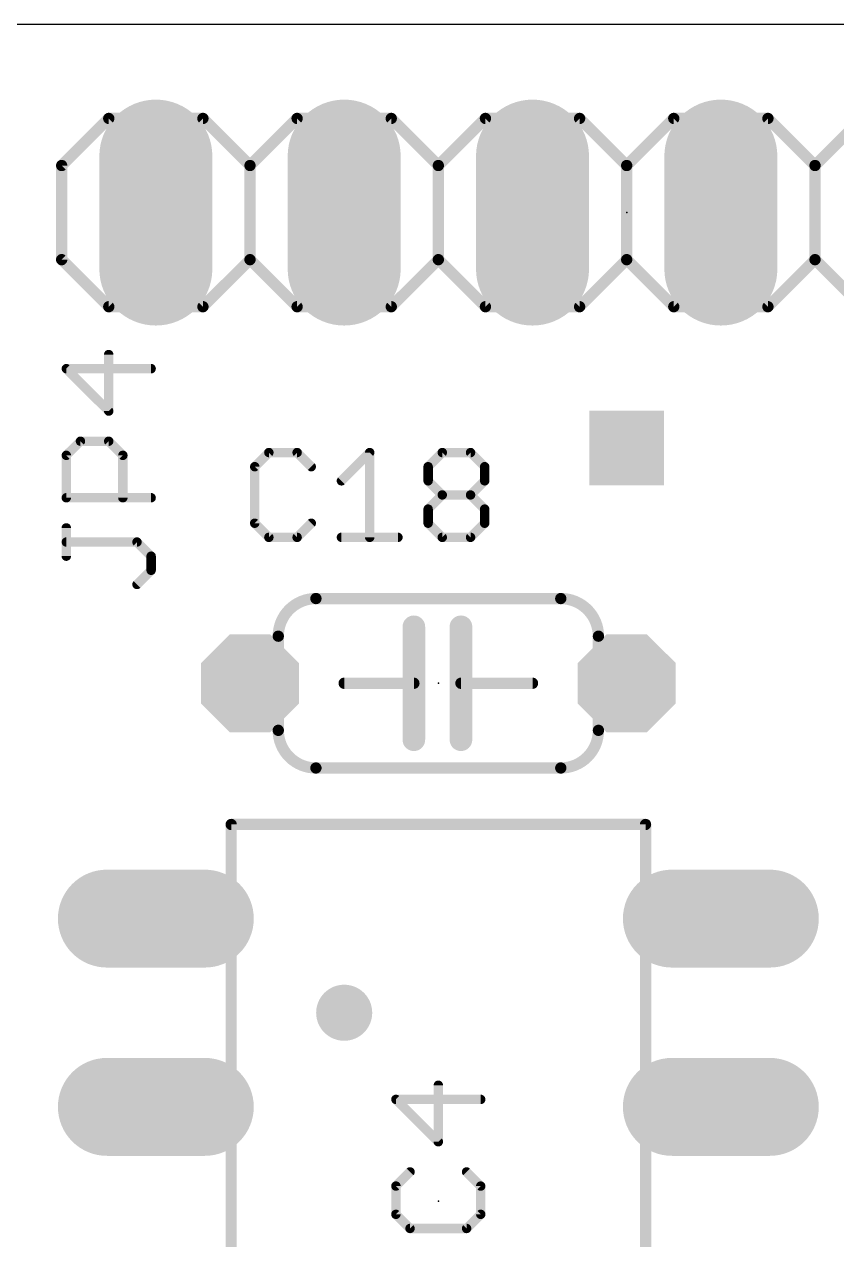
# Model space of a CAD drawing. Extents: x 0 to 103, y 0 to 38.
# Drawn here: x 16.01 to 26.96, y 21.7 to 38.1 of the extents above; entities that cross this region are included whole.
import ezdxf

# ---------------------------------------------------------------- set-up
doc = ezdxf.new("R2010")
doc.units = 0
for name, color, linetype in [('17', 110, 'CONTINUOUS'), ('18', 110, 'CONTINUOUS'), ('20', 53, 'CONTINUOUS'), ('21', 253, 'CONTINUOUS'), ('23', 53, 'CONTINUOUS'), ('25', 253, 'CONTINUOUS'), ('51', 253, 'CONTINUOUS')]:
    doc.layers.add(name, color=color, linetype=linetype)

# ---------------------------------------------------------------- blocks, each defined once
blk = doc.blocks.new('RECT')
blk.add_solid([(-0.5, -0.5), (0.5, -0.5), (-0.5, 0.5), (0.5, 0.5)])
blk = doc.blocks.new('OCTAGONP')
at = {"const_width": 0.5}
blk.add_lwpolyline([(-0.25, -0.1036), (-0.25, 0.1036), (-0.1036, 0.25), (0.1036, 0.25), (0.25, 0.1036), (0.25, -0.1036), (0.1036, -0.25), (-0.1036, -0.25), (-0.25, -0.1036), (-0.25, 0.1036)], dxfattribs=at)
blk = doc.blocks.new('LONGP100')
at = {"const_width": 1}
blk.add_lwpolyline([(-0.5, 0), (0.5, 0)], dxfattribs=at)
at = {"const_width": 0.5}
for points in [[(-0.5, 0.25, 1), (-0.5, -0.25)], [(0.5, -0.25, 1), (0.5, 0.25)]]:
    blk.add_lwpolyline(points, format="xyb", dxfattribs=at)
blk = doc.blocks.new('SQUAREV')
blk.add_solid([(-0.5, -0.5), (0.5, -0.5), (-0.5, 0.5), (0.5, 0.5)])
blk = doc.blocks.new('ROUNDV')
at = {"const_width": 0.5}
blk.add_lwpolyline([(0, -0.25, 1), (0, 0.25, 1), (0, -0.25)], format="xyb", dxfattribs=at)

msp = doc.modelspace()

# ---------------------------------------------------------------- linework, layer by layer
at = {"layer": '20'}
msp.add_line((0, 38.1), (99.06, 38.1), dxfattribs=at)
at = {"layer": '21'}
for points, const_width in [([(17.145, 36.83), (16.51, 36.195)], 0.1524), ([(17.145, 36.83), (18.415, 36.83)], 0.1524), ([(18.415, 36.83), (19.05, 36.195)], 0.1524), ([(19.05, 36.195), (19.685, 36.83)], 0.1524), ([(19.685, 36.83), (20.955, 36.83)], 0.1524), ([(20.955, 36.83), (21.59, 36.195)], 0.1524), ([(21.59, 36.195), (22.225, 36.83)], 0.1524), ([(22.225, 36.83), (23.495, 36.83)], 0.1524), ([(23.495, 36.83), (24.13, 36.195)], 0.1524), ([(24.765, 36.83), (24.13, 36.195)], 0.1524), ([(24.765, 36.83), (26.035, 36.83)], 0.1524), ([(26.035, 36.83), (26.67, 36.195)], 0.1524), ([(26.67, 36.195), (27.305, 36.83)], 0.1524), ([(16.51, 36.195), (16.51, 34.925)], 0.1524), ([(19.05, 36.195), (19.05, 34.925)], 0.1524), ([(21.59, 36.195), (21.59, 34.925)], 0.1524), ([(24.13, 36.195), (24.13, 34.925)], 0.1524), ([(26.67, 36.195), (26.67, 34.925)], 0.1524), ([(16.51, 34.925), (17.145, 34.29)], 0.1524), ([(19.05, 34.925), (18.415, 34.29)], 0.1524), ([(19.685, 34.29), (19.05, 34.925)], 0.1524), ([(21.59, 34.925), (20.955, 34.29)], 0.1524), ([(22.225, 34.29), (21.59, 34.925)], 0.1524), ([(24.13, 34.925), (23.495, 34.29)], 0.1524), ([(24.13, 34.925), (24.765, 34.29)], 0.1524), ([(26.67, 34.925), (26.035, 34.29)], 0.1524), ([(27.305, 34.29), (26.67, 34.925)], 0.1524), ([(18.415, 34.29), (17.145, 34.29)], 0.1524), ([(20.955, 34.29), (19.685, 34.29)], 0.1524), ([(23.495, 34.29), (22.225, 34.29)], 0.1524), ([(26.035, 34.29), (24.765, 34.29)], 0.1524), ([(19.939, 30.353), (23.241, 30.353)], 0.1524), ([(21.2598, 29.21), (21.2598, 29.972)], 0.3048), ([(21.8948, 29.21), (21.8948, 29.972)], 0.3048), ([(21.2598, 28.448), (21.2598, 29.21)], 0.3048), ([(21.8948, 28.448), (21.8948, 29.21)], 0.3048), ([(20.32, 29.21), (21.2598, 29.21)], 0.1524), ([(22.86, 29.21), (21.8948, 29.21)], 0.1524), ([(19.939, 28.067), (23.241, 28.067)], 0.1524), ([(24.384, 27.305), (18.796, 27.305)], 0.1524), ([(18.796, 27.305), (18.796, 17.145)], 0.1524), ([(24.384, 17.145), (24.384, 27.305)], 0.1524)]:
    msp.add_lwpolyline(points, dxfattribs=dict(at, const_width=const_width))
for points, const_width in [([(17.145, 36.8681, 1), (17.145, 36.7919)], 0.0762), ([(17.1719, 36.8031, 1), (17.1181, 36.8569)], 0.0762), ([(18.4419, 36.8569, 1), (18.3881, 36.8031)], 0.0762), ([(18.415, 36.7919, 1), (18.415, 36.8681)], 0.0762), ([(19.685, 36.8681, 1), (19.685, 36.7919)], 0.0762), ([(19.7119, 36.8031, 1), (19.6581, 36.8569)], 0.0762), ([(20.9819, 36.8569, 1), (20.9281, 36.8031)], 0.0762), ([(20.955, 36.7919, 1), (20.955, 36.8681)], 0.0762), ([(22.225, 36.8681, 1), (22.225, 36.7919)], 0.0762), ([(22.2519, 36.8031, 1), (22.1981, 36.8569)], 0.0762), ([(23.5219, 36.8569, 1), (23.4681, 36.8031)], 0.0762), ([(23.495, 36.7919, 1), (23.495, 36.8681)], 0.0762), ([(24.765, 36.8681, 1), (24.765, 36.7919)], 0.0762), ([(24.7919, 36.8031, 1), (24.7381, 36.8569)], 0.0762), ([(26.0619, 36.8569, 1), (26.0081, 36.8031)], 0.0762), ([(26.035, 36.7919, 1), (26.035, 36.8681)], 0.0762), ([(16.5481, 36.195, 1), (16.4719, 36.195)], 0.0762), ([(16.4831, 36.2219, 1), (16.5369, 36.1681)], 0.0762), ([(19.0881, 36.195, 1), (19.0119, 36.195)], 0.0762), ([(19.0231, 36.2219, 1), (19.0769, 36.1681)], 0.0762), ([(19.0231, 36.1681, 1), (19.0769, 36.2219)], 0.0762), ([(21.6281, 36.195, 1), (21.5519, 36.195)], 0.0762), ([(21.5631, 36.2219, 1), (21.6169, 36.1681)], 0.0762), ([(21.5631, 36.1681, 1), (21.6169, 36.2219)], 0.0762), ([(24.1681, 36.195, 1), (24.0919, 36.195)], 0.0762), ([(24.1031, 36.2219, 1), (24.1569, 36.1681)], 0.0762), ([(24.1031, 36.1681, 1), (24.1569, 36.2219)], 0.0762), ([(26.7081, 36.195, 1), (26.6319, 36.195)], 0.0762), ([(26.6431, 36.2219, 1), (26.6969, 36.1681)], 0.0762), ([(26.6431, 36.1681, 1), (26.6969, 36.2219)], 0.0762), ([(16.4719, 34.925, 1), (16.5481, 34.925)], 0.0762), ([(16.5369, 34.9519, 1), (16.4831, 34.8981)], 0.0762), ([(19.0119, 34.925, 1), (19.0881, 34.925)], 0.0762), ([(19.0769, 34.9519, 1), (19.0231, 34.8981)], 0.0762), ([(19.0769, 34.8981, 1), (19.0231, 34.9519)], 0.0762), ([(21.5519, 34.925, 1), (21.6281, 34.925)], 0.0762), ([(21.6169, 34.9519, 1), (21.5631, 34.8981)], 0.0762), ([(21.6169, 34.8981, 1), (21.5631, 34.9519)], 0.0762), ([(24.0919, 34.925, 1), (24.1681, 34.925)], 0.0762), ([(24.1569, 34.9519, 1), (24.1031, 34.8981)], 0.0762), ([(24.1569, 34.8981, 1), (24.1031, 34.9519)], 0.0762), ([(26.6319, 34.925, 1), (26.7081, 34.925)], 0.0762), ([(26.6969, 34.9519, 1), (26.6431, 34.8981)], 0.0762), ([(26.6969, 34.8981, 1), (26.6431, 34.9519)], 0.0762), ([(17.145, 34.3281, 1), (17.145, 34.2519)], 0.0762), ([(17.1181, 34.2631, 1), (17.1719, 34.3169)], 0.0762), ([(18.3881, 34.3169, 1), (18.4419, 34.2631)], 0.0762), ([(18.415, 34.2519, 1), (18.415, 34.3281)], 0.0762), ([(19.685, 34.3281, 1), (19.685, 34.2519)], 0.0762), ([(19.6581, 34.2631, 1), (19.7119, 34.3169)], 0.0762), ([(20.9281, 34.3169, 1), (20.9819, 34.2631)], 0.0762), ([(20.955, 34.2519, 1), (20.955, 34.3281)], 0.0762), ([(22.225, 34.3281, 1), (22.225, 34.2519)], 0.0762), ([(22.1981, 34.2631, 1), (22.2519, 34.3169)], 0.0762), ([(23.4681, 34.3169, 1), (23.5219, 34.2631)], 0.0762), ([(23.495, 34.2519, 1), (23.495, 34.3281)], 0.0762), ([(24.765, 34.3281, 1), (24.765, 34.2519)], 0.0762), ([(24.7381, 34.2631, 1), (24.7919, 34.3169)], 0.0762), ([(26.0081, 34.3169, 1), (26.0619, 34.2631)], 0.0762), ([(26.035, 34.2519, 1), (26.035, 34.3281)], 0.0762), ([(19.939, 30.353, 0.4142), (19.431, 29.845)], 0.1524), ([(19.939, 30.3911, 1), (19.939, 30.3149)], 0.0762), ([(19.939, 30.3149, 1), (19.939, 30.3911)], 0.0762), ([(23.749, 29.845, 0.4142), (23.241, 30.353)], 0.1524), ([(23.241, 30.3911, 1), (23.241, 30.3149)], 0.0762), ([(23.241, 30.3149, 1), (23.241, 30.3911)], 0.0762), ([(21.336, 29.972, 1), (21.1836, 29.972)], 0.1524), ([(21.971, 29.972, 1), (21.8186, 29.972)], 0.1524), ([(19.3929, 29.845, 1), (19.4691, 29.845)], 0.0762), ([(23.7109, 29.845, 1), (23.7871, 29.845)], 0.0762), ([(21.336, 29.21, 1), (21.1836, 29.21)], 0.1524), ([(21.971, 29.21, 1), (21.8186, 29.21)], 0.1524), ([(20.32, 29.2481, 1), (20.32, 29.1719)], 0.0762), ([(21.1836, 29.21, 1), (21.336, 29.21)], 0.1524), ([(21.2598, 29.1719, 1), (21.2598, 29.2481)], 0.0762), ([(21.8186, 29.21, 1), (21.971, 29.21)], 0.1524), ([(21.8948, 29.2481, 1), (21.8948, 29.1719)], 0.0762), ([(22.86, 29.1719, 1), (22.86, 29.2481)], 0.0762), ([(19.431, 28.575, 0.4142), (19.939, 28.067)], 0.1524), ([(19.4691, 28.575, 1), (19.3929, 28.575)], 0.0762), ([(23.241, 28.067, 0.4142), (23.749, 28.575)], 0.1524), ([(23.7871, 28.575, 1), (23.7109, 28.575)], 0.0762), ([(21.1836, 28.448, 1), (21.336, 28.448)], 0.1524), ([(21.8186, 28.448, 1), (21.971, 28.448)], 0.1524), ([(19.939, 28.1051, 1), (19.939, 28.0289)], 0.0762), ([(19.939, 28.0289, 1), (19.939, 28.1051)], 0.0762), ([(23.241, 28.1051, 1), (23.241, 28.0289)], 0.0762), ([(23.241, 28.0289, 1), (23.241, 28.1051)], 0.0762), ([(18.796, 27.3431, 1), (18.796, 27.2669)], 0.0762), ([(18.8341, 27.305, 1), (18.7579, 27.305)], 0.0762), ([(24.4221, 27.305, 1), (24.3459, 27.305)], 0.0762), ([(24.384, 27.2669, 1), (24.384, 27.3431)], 0.0762)]:
    msp.add_lwpolyline(points, format="xyb", dxfattribs=dict(at, const_width=const_width))
at = {"layer": '23'}
for p in [(24.13, 35.56), (21.59, 29.21), (21.59, 22.225)]:
    msp.add_point(p, dxfattribs=at)
at = {"layer": '25', "const_width": 0.127}
for points in [[(17.1445, 32.8823), (17.1445, 33.6449)], [(17.7165, 33.4543), (16.5725, 33.4543)], [(16.5725, 33.4543), (17.1445, 32.8823)], [(16.5725, 32.2849), (16.7632, 32.4755)], [(16.7632, 32.4755), (17.1445, 32.4755)], [(17.1445, 32.4755), (17.3352, 32.2849)], [(16.5725, 31.7129), (16.5725, 32.2849)], [(17.3352, 32.2849), (17.3352, 31.7129)], [(19.3042, 32.3225), (19.1135, 32.1318)], [(19.6855, 32.3225), (19.3042, 32.3225)], [(19.8762, 32.1318), (19.6855, 32.3225)], [(20.2829, 31.9412), (20.6642, 32.3225)], [(20.6642, 32.3225), (20.6642, 31.1785)], [(21.4523, 32.1318), (21.643, 32.3225)], [(21.643, 32.3225), (22.0243, 32.3225)], [(22.0243, 32.3225), (22.2149, 32.1318)], [(19.1135, 32.1318), (19.1135, 31.3692)], [(21.4523, 31.9412), (21.4523, 32.1318)], [(22.2149, 32.1318), (22.2149, 31.9412)], [(21.643, 31.7505), (21.4523, 31.9412)], [(22.2149, 31.9412), (22.0243, 31.7505)], [(21.4523, 31.5598), (21.643, 31.7505)], [(21.643, 31.7505), (22.0243, 31.7505)], [(22.0243, 31.7505), (22.2149, 31.5598)], [(17.7165, 31.7129), (16.5725, 31.7129)], [(21.4523, 31.3692), (21.4523, 31.5598)], [(22.2149, 31.5598), (22.2149, 31.3692)], [(16.5725, 30.9248), (16.5725, 31.3062)], [(19.1135, 31.3692), (19.3042, 31.1785)], [(19.6855, 31.1785), (19.8762, 31.3692)], [(21.643, 31.1785), (21.4523, 31.3692)], [(22.2149, 31.3692), (22.0243, 31.1785)], [(17.5258, 31.1155), (16.5725, 31.1155)], [(17.7165, 30.9248), (17.5258, 31.1155)], [(19.3042, 31.1785), (19.6855, 31.1785)], [(20.2829, 31.1785), (21.0455, 31.1785)], [(22.0243, 31.1785), (21.643, 31.1785)], [(17.7165, 30.7342), (17.7165, 30.9248)], [(17.5258, 30.5435), (17.7165, 30.7342)], [(21.5895, 23.0241), (21.5895, 23.7867)], [(22.1615, 23.5961), (21.0175, 23.5961)], [(21.0175, 23.5961), (21.5895, 23.0241)], [(21.2082, 22.6174), (21.0175, 22.4267)], [(22.1615, 22.4267), (21.9708, 22.6174)], [(21.0175, 22.4267), (21.0175, 22.0454)], [(22.1615, 22.0454), (22.1615, 22.4267)], [(21.0175, 22.0454), (21.2082, 21.8547)], [(21.9708, 21.8547), (22.1615, 22.0454)], [(21.2082, 21.8547), (21.9708, 21.8547)]]:
    msp.add_lwpolyline(points, dxfattribs=at)
at = {"layer": '25', "const_width": 0.0635}
for points in [[(17.1763, 33.6449, 1), (17.1128, 33.6449)], [(16.5725, 33.486, 1), (16.5725, 33.4225)], [(16.595, 33.4767, 1), (16.5501, 33.4318)], [(17.7165, 33.4225, 1), (17.7165, 33.486)], [(17.1128, 32.8823, 1), (17.1763, 32.8823)], [(17.1221, 32.8598, 1), (17.167, 32.9047)], [(16.7632, 32.5073, 1), (16.7632, 32.4438)], [(16.7856, 32.4531, 1), (16.7407, 32.498)], [(17.167, 32.498, 1), (17.1221, 32.4531)], [(17.1445, 32.4438, 1), (17.1445, 32.5073)], [(16.6043, 32.2849, 1), (16.5408, 32.2849)], [(16.5501, 32.3073, 1), (16.595, 32.2624)], [(17.3669, 32.2849, 1), (17.3034, 32.2849)], [(17.3127, 32.2624, 1), (17.3576, 32.3073)], [(19.3042, 32.3542, 1), (19.3042, 32.2907)], [(19.3266, 32.3, 1), (19.2817, 32.3449)], [(19.7079, 32.3449, 1), (19.663, 32.3)], [(19.6855, 32.2907, 1), (19.6855, 32.3542)], [(20.696, 32.3225, 1), (20.6325, 32.3225)], [(20.6867, 32.3, 1), (20.6418, 32.3449)], [(21.643, 32.3542, 1), (21.643, 32.2907)], [(21.6654, 32.3, 1), (21.6205, 32.3449)], [(22.0467, 32.3449, 1), (22.0018, 32.3)], [(22.0243, 32.2907, 1), (22.0243, 32.3542)], [(19.091, 32.1543, 1), (19.136, 32.1094)], [(19.1453, 32.1318, 1), (19.0818, 32.1318)], [(19.8537, 32.1094, 1), (19.8986, 32.1543)], [(21.484, 32.1318, 1), (21.4205, 32.1318)], [(21.4298, 32.1543, 1), (21.4747, 32.1094)], [(22.2467, 32.1318, 1), (22.1832, 32.1318)], [(22.1925, 32.1094, 1), (22.2374, 32.1543)], [(20.2604, 31.9636, 1), (20.3053, 31.9187)], [(21.4747, 31.9636, 1), (21.4298, 31.9187)], [(22.2374, 31.9187, 1), (22.1925, 31.9636)], [(21.4205, 31.9412, 1), (21.484, 31.9412)], [(21.643, 31.7822, 1), (21.643, 31.7187)], [(21.6654, 31.728, 1), (21.6205, 31.7729)], [(22.0467, 31.7729, 1), (22.0018, 31.728)], [(22.0243, 31.7187, 1), (22.0243, 31.7822)], [(22.1832, 31.9412, 1), (22.2467, 31.9412)], [(16.5725, 31.7446, 1), (16.5725, 31.6811)], [(16.5408, 31.7129, 1), (16.6043, 31.7129)], [(17.3034, 31.7129, 1), (17.3669, 31.7129)], [(17.7165, 31.6811, 1), (17.7165, 31.7446)], [(21.6205, 31.728, 1), (21.6654, 31.7729)], [(22.0018, 31.7729, 1), (22.0467, 31.728)], [(21.484, 31.5598, 1), (21.4205, 31.5598)], [(21.4298, 31.5823, 1), (21.4747, 31.5374)], [(22.2467, 31.5598, 1), (22.1832, 31.5598)], [(22.1925, 31.5374, 1), (22.2374, 31.5823)], [(16.6043, 31.3062, 1), (16.5408, 31.3062)], [(19.136, 31.3916, 1), (19.091, 31.3467)], [(19.0818, 31.3692, 1), (19.1453, 31.3692)], [(19.8986, 31.3467, 1), (19.8537, 31.3916)], [(21.4205, 31.3692, 1), (21.484, 31.3692)], [(21.4747, 31.3916, 1), (21.4298, 31.3467)], [(22.1832, 31.3692, 1), (22.2467, 31.3692)], [(22.2374, 31.3467, 1), (22.1925, 31.3916)], [(16.5725, 31.1472, 1), (16.5725, 31.0837)], [(17.5483, 31.1379, 1), (17.5034, 31.093)], [(17.5258, 31.0837, 1), (17.5258, 31.1472)], [(19.3042, 31.2103, 1), (19.3042, 31.1468)], [(19.2817, 31.156, 1), (19.3266, 31.201)], [(19.663, 31.201, 1), (19.7079, 31.156)], [(19.6855, 31.1468, 1), (19.6855, 31.2103)], [(20.2829, 31.2103, 1), (20.2829, 31.1468)], [(20.6325, 31.1785, 1), (20.696, 31.1785)], [(21.0455, 31.1468, 1), (21.0455, 31.2103)], [(21.643, 31.2103, 1), (21.643, 31.1468)], [(21.6205, 31.156, 1), (21.6654, 31.201)], [(22.0018, 31.201, 1), (22.0467, 31.156)], [(22.0243, 31.1468, 1), (22.0243, 31.2103)], [(16.5408, 30.9248, 1), (16.6043, 30.9248)], [(17.7482, 30.9248, 1), (17.6848, 30.9248)], [(17.694, 30.9024, 1), (17.739, 30.9473)], [(17.6848, 30.7342, 1), (17.7482, 30.7342)], [(17.739, 30.7117, 1), (17.694, 30.7566)], [(17.5034, 30.566, 1), (17.5483, 30.521)], [(21.6213, 23.7867, 1), (21.5578, 23.7867)], [(21.0175, 23.6278, 1), (21.0175, 23.5643)], [(21.04, 23.6185, 1), (20.9951, 23.5736)], [(22.1615, 23.5643, 1), (22.1615, 23.6278)], [(21.5578, 23.0241, 1), (21.6213, 23.0241)], [(21.5671, 23.0016, 1), (21.612, 23.0465)], [(21.2306, 22.5949, 1), (21.1857, 22.6398)], [(21.9933, 22.6398, 1), (21.9484, 22.5949)], [(21.0493, 22.4267, 1), (20.9858, 22.4267)], [(20.9951, 22.4491, 1), (21.04, 22.4042)], [(22.1932, 22.4267, 1), (22.1298, 22.4267)], [(22.139, 22.4042, 1), (22.184, 22.4491)], [(21.04, 22.0678, 1), (20.9951, 22.0229)], [(20.9858, 22.0454, 1), (21.0493, 22.0454)], [(22.1298, 22.0454, 1), (22.1932, 22.0454)], [(22.184, 22.0229, 1), (22.139, 22.0678)], [(21.2082, 21.8864, 1), (21.2082, 21.823)], [(21.1857, 21.8322, 1), (21.2306, 21.8772)], [(21.9484, 21.8772, 1), (21.9933, 21.8322)], [(21.9708, 21.823, 1), (21.9708, 21.8864)]]:
    msp.add_lwpolyline(points, format="xyb", dxfattribs=at)
at = {"layer": '51', "const_width": 0.1524}
for points in [[(19.431, 29.845), (19.431, 28.575)], [(23.749, 29.845), (23.749, 28.575)]]:
    msp.add_lwpolyline(points, dxfattribs=at)
at = {"layer": '51', "const_width": 0.0762}
for points in [[(19.4691, 29.845, 1), (19.3929, 29.845)], [(23.7871, 29.845, 1), (23.7109, 29.845)], [(19.3929, 28.575, 1), (19.4691, 28.575)], [(23.7109, 28.575, 1), (23.7871, 28.575)]]:
    msp.add_lwpolyline(points, format="xyb", dxfattribs=at)

# ---------------------------------------------------------------- block references
at = {"layer": '17'}
for name, p, xscale, yscale, rotation in [('LONGP100', (17.78, 35.56), 1.524, 1.524, 90), ('LONGP100', (17.78, 35.56), 1.524, 1.524, 90), ('LONGP100', (20.32, 35.56), 1.524, 1.524, 90), ('LONGP100', (20.32, 35.56), 1.524, 1.524, 90), ('LONGP100', (22.86, 35.56), 1.524, 1.524, 90), ('LONGP100', (22.86, 35.56), 1.524, 1.524, 90), ('LONGP100', (25.4, 35.56), 1.524, 1.524, 90), ('LONGP100', (25.4, 35.56), 1.524, 1.524, 90), ('OCTAGONP', (19.05, 29.21), 1.3208, 1.3208, 180), ('OCTAGONP', (19.05, 29.21), 1.3208, 1.3208, 180), ('OCTAGONP', (24.13, 29.21), 1.3208, 1.3208, 180), ('OCTAGONP', (24.13, 29.21), 1.3208, 1.3208, 180), ('LONGP100', (17.78, 26.035), 1.3208, 1.3208, 180), ('LONGP100', (17.78, 26.035), 1.3208, 1.3208, 180), ('LONGP100', (25.4, 26.035), 1.3208, 1.3208, 180), ('LONGP100', (25.4, 26.035), 1.3208, 1.3208, 180), ('LONGP100', (17.78, 23.495), 1.3208, 1.3208, 180), ('LONGP100', (17.78, 23.495), 1.3208, 1.3208, 180), ('LONGP100', (25.4, 23.495), 1.3208, 1.3208, 180), ('LONGP100', (25.4, 23.495), 1.3208, 1.3208, 180)]:
    msp.add_blockref(name, p, dxfattribs=dict(at, xscale=xscale, yscale=yscale, rotation=rotation))
at = {"layer": '18'}
for name, p, xscale, yscale in [('SQUAREV', (24.13, 32.385), 1.0064, 1.0064), ('SQUAREV', (24.13, 32.385), 1.0064, 1.0064), ('ROUNDV', (20.32, 24.765), 0.7564, 0.7564), ('ROUNDV', (20.32, 24.765), 0.7564, 0.7564)]:
    msp.add_blockref(name, p, dxfattribs=dict(at, xscale=xscale, yscale=yscale))
at = {"layer": '51', "xscale": 0.508, "yscale": 0.508}
for p in [(17.78, 35.56), (20.32, 35.56), (22.86, 35.56), (25.4, 35.56)]:
    msp.add_blockref('RECT', p, dxfattribs=at)
at = {"layer": '51', "xscale": 0.381, "yscale": 0.762, "rotation": 180}
for p in [(19.2405, 29.21), (23.9395, 29.21)]:
    msp.add_blockref('RECT', p, dxfattribs=at)

doc.saveas('drawing.dxf')
